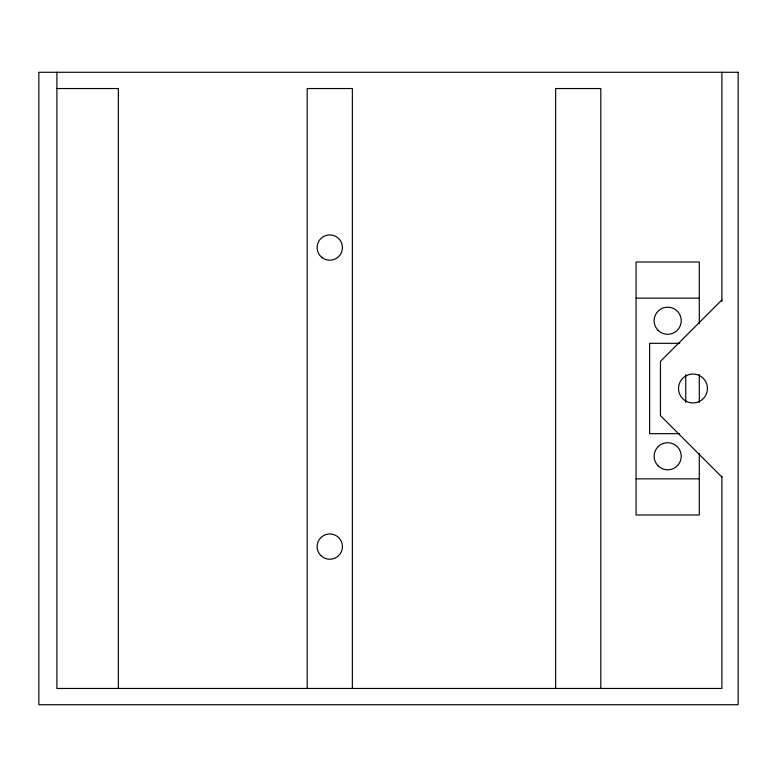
<?xml version="1.0" encoding="UTF-8"?>
<svg xmlns="http://www.w3.org/2000/svg" width="777" height="777" viewBox="0 0 777 777"><rect width="100%" height="100%" fill="white"/><g stroke="black" fill="none" stroke-linecap="round" stroke-linejoin="round"><path stroke-width="1.17" d="M721.891 299.961L660.45 361.392L660.45 415.608L721.891 477.039M56.915 88.539L118.357 88.539L118.357 688.461M636.052 298.154L699.3 298.154M679.72 343.327L649.611 343.327L649.611 433.673L679.72 433.673M636.052 478.846L699.3 478.846M721.891 72.28L721.891 301.525M721.891 476.194L721.891 688.461L56.915 688.461L56.915 72.28M699.3 323.62L699.3 262.014L636.052 262.014L636.052 514.986L699.3 514.986L699.3 453.38M699.3 374.553L699.3 402.447M685.751 374.65L685.751 402.35M600.815 688.461L600.815 88.539L555.642 88.539L555.642 688.461M352.36 688.461L352.36 88.539L307.187 88.539L307.187 688.461M738.15 72.28L38.85 72.28L38.85 704.72L738.15 704.72L738.15 72.28M320.833 555.555A12.646 12.646 0 0 0 341.987 549.883A12.646 12.646 0 0 0 326.495 534.391A12.646 12.646 0 0 0 320.833 555.555M658.1 330.322A13.549 13.549 0 0 0 680.769 324.242A13.549 13.549 0 0 0 664.17 307.643A13.549 13.549 0 0 0 658.1 330.322M658.1 465.841A13.549 13.549 0 0 0 680.769 459.77A13.549 13.549 0 0 0 664.17 443.172A13.549 13.549 0 0 0 658.1 465.841M322.125 257.634A12.646 12.646 0 0 0 342.327 249.135A12.646 12.646 0 0 0 324.864 235.897A12.646 12.646 0 0 0 322.125 257.634M685.751 401.019A14.452 14.452 0 0 0 707.429 388.5A14.452 14.452 0 0 0 685.751 375.981A14.452 14.452 0 0 0 685.751 401.019"/></g></svg>
